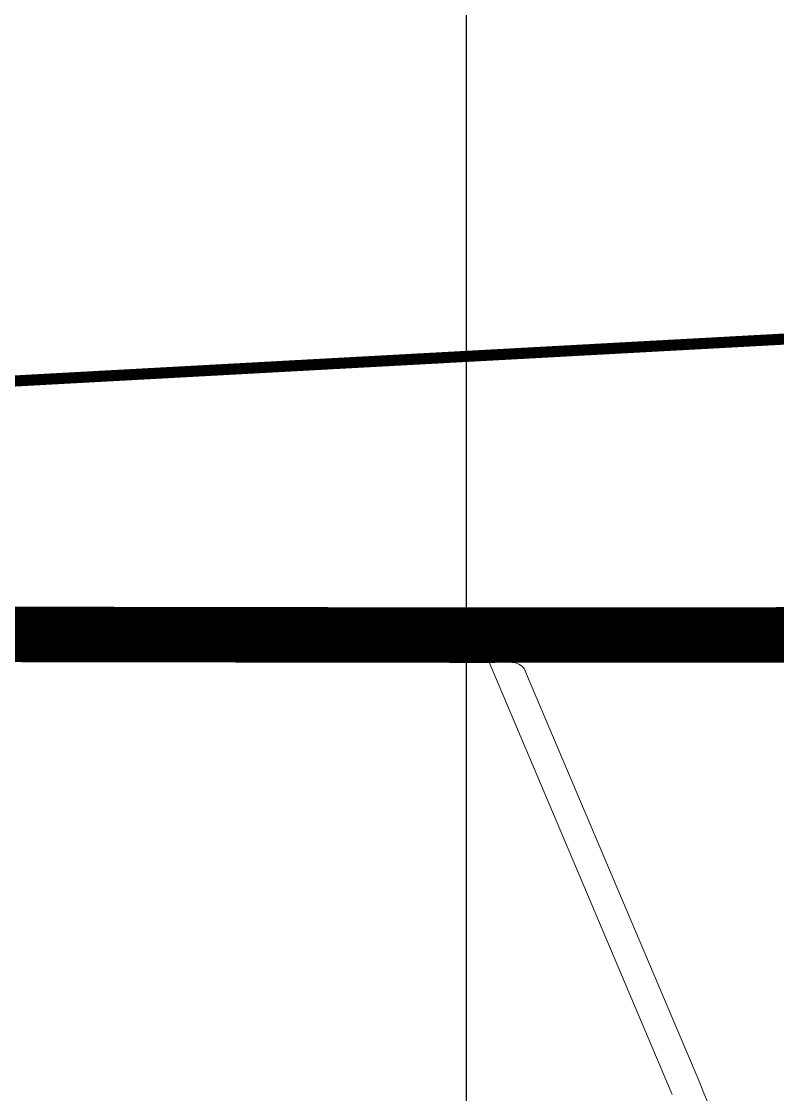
# Model space of a CAD drawing. Header units: millimetres. Extents: x -37020 to 35906, y -101 to 52234.
# Drawn here: x -282.773 to -282.092, y 321.486 to 322.453 of the extents above; entities that cross this region are included whole.
import ezdxf

# ---------------------------------------------------------------- set-up
doc = ezdxf.new("R2010")
doc.units = ezdxf.units.MM
doc.linetypes.add('ACAD_ISO04W100', pattern=[30, 24, -3, 0, -3])
doc.layers.add('Catenaria', color=2, linetype='Continuous')
doc.layers.add('Porticos existentes lado puente', color=5, linetype='Continuous')

msp = doc.modelspace()

# ---------------------------------------------------------------- linework, layer by layer
at = {"color": 251, "linetype": 'Continuous', "lineweight": 15}
for p, q in [((-282.37237, 322.29976), (-282.37237, 321.69976)), ((-282.37237, 321.69976), (-282.37237, 322.29976)), ((-282.36356, 321.91167), (-282.36567, 321.90924)), ((-282.36167, 321.91385), (-282.36356, 321.91167)), ((-282.36003, 321.91575), (-282.36167, 321.91385)), ((-282.36003, 321.91575), (-282.35657, 321.91575)), ((-282.35657, 321.91575), (-282.35657, 321.90073)), ((-282.35657, 321.91475), (-282.35632, 321.91475)), ((-282.35632, 321.91475), (-282.35607, 321.91459)), ((-282.35607, 321.9195), (-282.35207, 321.91949)), ((-282.35607, 321.9195), (-282.35607, 321.88177)), ((-282.35207, 321.91922), (-282.35207, 321.91949)), ((-282.35207, 321.91949), (-282.35207, 321.91949)), ((-282.35207, 321.91857), (-282.35207, 321.91922)), ((-282.35207, 321.91755), (-282.35207, 321.91857)), ((-282.35207, 321.91619), (-282.35207, 321.91755)), ((-282.35202, 321.91584), (-282.34212, 321.91584)), ((-282.34207, 321.91949), (-282.33807, 321.91948)), ((-282.34207, 321.91949), (-282.34207, 321.91948)), ((-282.34207, 321.91948), (-282.34207, 321.91921)), ((-282.34207, 321.91921), (-282.34207, 321.91856)), ((-282.34207, 321.91856), (-282.34207, 321.91754)), ((-282.34207, 321.91754), (-282.34207, 321.91618)), ((-282.33807, 321.91948), (-282.33807, 321.88163)), ((-282.33807, 321.91676), (-282.3371, 321.91676)), ((-282.3371, 321.88226), (-282.3371, 321.91726)), ((-282.3371, 321.91726), (-282.3326, 321.91726)), ((-282.3326, 321.91726), (-282.3326, 321.91726)), ((-282.3296, 321.91426), (-282.32259, 321.91426)), ((-282.32259, 321.91426), (-282.32259, 321.88526)), ((-282.36567, 321.90924), (-282.36708, 321.90761)), ((-282.36708, 321.90761), (-282.36501, 321.90367)), ((-282.36694, 321.90729), (-282.36518, 321.90383)), ((-282.35657, 321.90926), (-282.36565, 321.90926)), ((-282.36158, 321.9066), (-282.36501, 321.90367)), ((-282.3646, 321.90371), (-282.36253, 321.90539)), ((-282.35659, 321.90075), (-282.36158, 321.9066)), ((-282.3371, 321.90726), (-282.33008, 321.90726)), ((-282.33556, 321.90349), (-282.32909, 321.90723)), ((-282.33556, 321.89602), (-282.33556, 321.90349)), ((-282.32958, 321.90842), (-282.33008, 321.90808)), ((-282.33008, 321.90726), (-282.33008, 321.90808)), ((-282.32909, 321.90723), (-282.32262, 321.90349)), ((-282.32262, 321.90349), (-282.32262, 321.89602)), ((-282.36568, 321.89027), (-282.36709, 321.89191)), ((-282.36507, 321.89589), (-282.36694, 321.89222)), ((-282.36518, 321.89568), (-282.36694, 321.89222)), ((-282.36507, 321.89589), (-282.36159, 321.89291)), ((-282.36253, 321.89412), (-282.3646, 321.8958)), ((-282.36159, 321.89291), (-282.35659, 321.89875)), ((-282.35659, 321.90075), (-282.35609, 321.90075)), ((-282.35659, 321.89875), (-282.35609, 321.89875)), ((-282.35657, 321.89876), (-282.35657, 321.88375)), ((-282.3371, 321.89226), (-282.33008, 321.89226)), ((-282.32909, 321.89229), (-282.33556, 321.89602)), ((-282.33008, 321.89226), (-282.33008, 321.89143)), ((-282.32262, 321.89602), (-282.32909, 321.89229)), ((-282.32259, 321.90087), (-282.31928, 321.90087)), ((-282.31928, 321.89886), (-282.32259, 321.89886)), ((-282.31928, 321.89886), (-282.32259, 321.89886)), ((-282.31928, 321.89857), (-282.32259, 321.89857)), ((-282.31928, 321.90087), (-282.31928, 321.90086)), ((-282.31928, 321.90086), (-282.31928, 321.90075)), ((-282.31928, 321.90075), (-282.31928, 321.90048)), ((-282.31928, 321.90048), (-282.31928, 321.9001)), ((-282.31928, 321.9001), (-282.31928, 321.89965)), ((-282.31928, 321.89965), (-282.31928, 321.89922)), ((-282.31928, 321.89922), (-282.31928, 321.89886)), ((-282.31928, 321.89886), (-282.31928, 321.89886)), ((-282.31928, 321.89863), (-282.31928, 321.89886)), ((-282.31928, 321.89857), (-282.31928, 321.89863)), ((-282.31817, 321.90107), (-282.31824, 321.90078)), ((-282.31824, 321.90078), (-282.31817, 321.90041)), ((-282.31806, 321.90119), (-282.31817, 321.90107)), ((-282.31817, 321.90041), (-282.31799, 321.90002)), ((-282.31799, 321.90002), (-282.31773, 321.89966)), ((-282.31773, 321.89966), (-282.31741, 321.89939)), ((-282.31704, 321.89956), (-282.31741, 321.89939)), ((-282.31741, 321.89939), (-282.31741, 321.89833)), ((-282.31741, 321.89833), (-282.31704, 321.89815)), ((-282.31659, 321.89963), (-282.31704, 321.89956)), ((-282.31704, 321.89815), (-282.3166, 321.89809)), ((-282.3166, 321.89809), (-282.31615, 321.89814)), ((-282.31615, 321.89957), (-282.31659, 321.89963)), ((-282.31577, 321.8994), (-282.31615, 321.89957)), ((-282.31615, 321.89814), (-282.31577, 321.89831)), ((-282.31552, 321.89915), (-282.31577, 321.8994)), ((-282.31577, 321.89831), (-282.31552, 321.89856)), ((-282.31543, 321.89886), (-282.31552, 321.89915)), ((-282.31552, 321.89856), (-282.31543, 321.89886)), ((-282.36358, 321.88784), (-282.36568, 321.89027)), ((-282.35657, 321.89026), (-282.36565, 321.89026)), ((-282.36169, 321.88565), (-282.36358, 321.88784)), ((-282.36005, 321.88375), (-282.36169, 321.88565)), ((-282.3566, 321.88375), (-282.36005, 321.88375)), ((-282.3561, 321.88475), (-282.3566, 321.88475)), ((-282.33807, 321.88276), (-282.3371, 321.88276)), ((-282.3371, 321.88226), (-282.3326, 321.88226)), ((-282.3326, 321.88226), (-282.3326, 321.88226)), ((-282.32958, 321.8911), (-282.33008, 321.89143)), ((-282.3296, 321.88526), (-282.32259, 321.88526)), ((-282.1867, 321.4857), (-282.3535, 321.87954)), ((-282.33807, 321.88163), (-282.33685, 321.87876)), ((-282.31978, 321.86916), (-282.31783, 321.86455)), ((-282.31783, 321.86455), (-282.16184, 321.49623))]:
    msp.add_line(p, q, dxfattribs=at)
msp.add_circle((-282.32909, 321.89976), 0.00647, dxfattribs=at)
for centre, radius, start, end in [((-282.3296, 321.91726), 0.003, 180, 270), ((-282.36737, 321.89976), 0.00774, 89.33135, 270.66867), ((-282.36728, 321.90712), 0.00038, 27.00077, 89.33134), ((-282.36484, 321.90401), 0.00038, 207.00116, 309.00089), ((-282.36229, 321.90509), 0.00038, 46.44257, 129.0005), ((-282.36737, 321.89976), 0.00775, 313.55742, 46.44257), ((-282.32991, 321.89682), 0.01159, 50.83363, 88.34978), ((-282.36728, 321.89239), 0.00038, 270.66866, 332.99923), ((-282.36484, 321.8955), 0.00038, 50.99911, 152.99884), ((-282.36229, 321.89442), 0.00038, 230.9995, 313.55741), ((-282.32991, 321.90269), 0.01159, 271.65022, 309.16637), ((-282.31921, 321.90218), 0.00332, 268.80526, 302.81566), ((-282.31922, 321.89554), 0.00332, 57.08816, 91.10578), ((-282.3178, 321.89874), 0.000568, 242.23454, 313.06169), ((-282.3296, 321.88226), 0.003, 90, 180), ((-282.33134, 321.88111), 0.006, 202.9537, 270.60613), ((-282.33113, 321.86133), 0.01378, 34.61039, 90.60613), ((-282.64156, 321.29305), 0.52098, 347.9537, 22.9537)]:
    msp.add_arc(centre, radius, start, end, dxfattribs=at)
for points, knots in [([(-282.35207, 321.91619), (-282.35202, 321.91586), (-282.35192, 321.9152), (-282.35109, 321.91418), (-282.34986, 321.91335), (-282.34845, 321.91288), (-282.34693, 321.91274), (-282.34539, 321.91294), (-282.34389, 321.91356), (-282.34277, 321.91446), (-282.34216, 321.91539), (-282.3421, 321.91595), (-282.34207, 321.91618)], [0, 0, 0, 0, 0.106265, 0.212638, 0.317087, 0.422308, 0.500007, 0.606504, 0.713007, 0.819174, 0.924051, 1, 1, 1, 1]), ([(-282.31806, 321.90119), (-282.31795, 321.90126), (-282.31769, 321.90142), (-282.31719, 321.90159), (-282.31679, 321.90162), (-282.31658, 321.90163)], [0, 0, 0, 0, 0.259865, 0.593526, 1, 1, 1, 1]), ([(-282.31658, 321.90163), (-282.31628, 321.90161), (-282.31587, 321.90157), (-282.31532, 321.90135), (-282.3149, 321.90108), (-282.31451, 321.90064), (-282.31428, 321.90007), (-282.31426, 321.8994), (-282.31453, 321.89875), (-282.31497, 321.8983), (-282.31545, 321.89802), (-282.31597, 321.89784), (-282.31636, 321.89781), (-282.31658, 321.8978)], [0, 0, 0, 0, 0.127318, 0.178665, 0.263576, 0.351632, 0.445519, 0.543547, 0.65344, 0.758645, 0.828404, 0.905762, 1, 1, 1, 1]), ([(-282.31928, 321.90087), (-282.31909, 321.90088), (-282.31883, 321.90089), (-282.3185, 321.90098), (-282.31826, 321.90107), (-282.31813, 321.90115), (-282.31806, 321.90119)], [0, 0, 0, 0, 0.38007, 0.531541, 0.769317, 1, 1, 1, 1]), ([(-282.31808, 321.89824), (-282.31812, 321.89827), (-282.31821, 321.89834), (-282.31845, 321.89844), (-282.3188, 321.89854), (-282.31909, 321.89856), (-282.31928, 321.89857)], [0, 0, 0, 0, 0.172258, 0.401018, 0.621225, 1, 1, 1, 1]), ([(-282.31658, 321.8978), (-282.31687, 321.89782), (-282.31728, 321.89786), (-282.31777, 321.89805), (-282.31796, 321.89818), (-282.31805, 321.89825)], [0, 0, 0, 0, 0.549863, 0.771621, 1, 1, 1, 1]), ([(-282.3535, 321.87954), (-282.35358, 321.87968), (-282.35383, 321.88012), (-282.35441, 321.88077), (-282.3552, 321.88139), (-282.3558, 321.88166), (-282.35607, 321.88177)], [0.1291043, 0.1291043, 0.1291043, 0.1291043, 0.2448269, 0.4966943, 0.7502765, 0.9646714, 0.9646714, 0.9646714, 0.9646714])]:
    msp.add_open_spline(points, degree=3, knots=knots, dxfattribs=at)
at = {"layer": 'Catenaria', "color": 4, "linetype": 'ACAD_ISO04W100', "ltscale": 0.5}
msp.add_line((-282.37237, 331.20519), (-282.37237, 319.66924), dxfattribs=at)
at = {"layer": 'Catenaria', "color": 90, "ltscale": 0.1, "const_width": 0.01, "elevation": -11.48}
msp.add_lwpolyline([(35.47483, 322.10385), (3.69923, 321.77349), (-52.46169, 322.20832), (-107.41426, 322.12187), (-158.84673, 322.17885), (-218.17348, 322.09305), (-282.05456, 322.16826), (-282.05456, 322.16826), (-342.31774, 318.88639)], dxfattribs=at)
at = {"layer": 'Porticos existentes lado puente', "color": 5, "ltscale": 0.1, "const_width": 0.05}
msp.add_lwpolyline([(-282.37511, 321.89976), (-342.28652, 321.99322)], dxfattribs=at)
at = {"layer": 'Porticos existentes lado puente', "color": 5, "ltscale": 0.1, "const_width": 0.05, "elevation": -11.48}
msp.add_lwpolyline([(-218.61907, 321.94275), (-282.37511, 321.89976)], dxfattribs=at)

doc.saveas('drawing.dxf')
